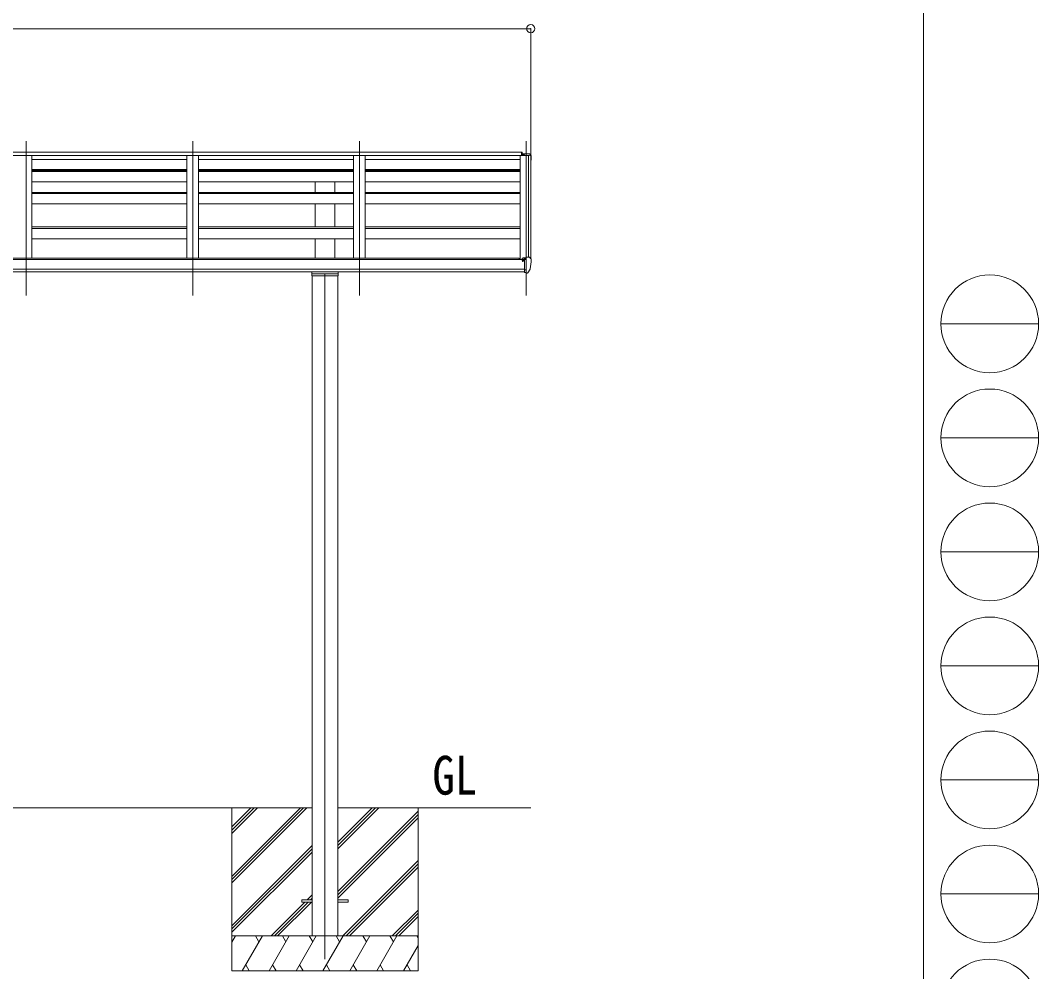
# Model space of a CAD drawing. Units: millimetres at full size, sheet at 1:35; details may follow other scales. Extents: x -9783 to 9892, y -6828 to 6752.
# Drawn here: x 5517 to 9892, y -4047 to 41 of the extents above; entities that cross this region are included whole.
import ezdxf
from ezdxf.enums import TextEntityAlignment as Align

# ---------------------------------------------------------------- set-up
doc = ezdxf.new("R2010")
doc.units = ezdxf.units.MM
doc.header["$LTSCALE"] = 35
doc.header["$PDMODE"] = 32
doc.header["$PDSIZE"] = 35
for name, color, linetype, lineweight in [('0-0_0', 7, 'Continuous', 9), ('0-1_本体', 4, 'Continuous', 9), ('0-2_部品', 7, 'Continuous', 9), ('0-8_PARTS2', 2, 'Continuous', 9), ('0-A_寸法', 6, 'Continuous', 9), ('F-0_240', 7, 'Continuous', 9)]:
    doc.layers.add(name, color=color, linetype=linetype, lineweight=lineweight)
doc.styles.add('ＭＳ ゴシック', font='')
doc.styles.get('ＭＳ ゴシック').set_extended_font_data('MS Gothic')

msp = doc.modelspace()

# ---------------------------------------------------------------- linework, layer by layer
at = {"layer": '0-0_0'}
for p, q in [((4880.85, -3343.17), (6770.85, -3343.17)), ((6425.85, -3343.17), (6425.85, -4043.17)), ((6425.85, -3637.35), (6720.03, -3343.17)), ((6425.85, -3651.49), (6734.17, -3343.17)), ((6425.85, -3665.63), (6748.31, -3343.17)), ((6425.85, -3453.5), (6536.18, -3343.17)), ((6425.85, -3439.36), (6522.04, -3343.17)), ((6425.85, -3425.22), (6507.9, -3343.17)), ((6880.85, -3343.17), (7709.85, -3343.17)), ((6880.85, -3519), (7056.68, -3343.17)), ((6880.85, -3504.86), (7042.54, -3343.17)), ((6880.85, -3490.72), (7028.4, -3343.17)), ((6880.85, -3702.85), (7225.85, -3357.85)), ((7225.85, -3343.17), (7225.85, -4043.17)), ((6880.85, -3716.99), (7225.85, -3371.99)), ((6880.85, -3731.13), (7225.85, -3386.14)), ((6425.85, -3849.48), (6770.85, -3504.48)), ((6425.85, -3863.62), (6770.85, -3518.63)), ((6425.85, -3877.77), (6770.85, -3532.77)), ((6902.66, -3893.17), (7225.85, -3569.98)), ((6916.8, -3893.17), (7225.85, -3584.12)), ((6930.94, -3893.17), (7225.85, -3598.27)), ((6748.79, -3738.67), (6770.85, -3716.61)), ((6594.29, -3893.17), (6739.79, -3747.67)), ((6608.43, -3893.17), (6753.93, -3747.67)), ((6622.58, -3893.17), (6768.08, -3747.67)), ((6762.93, -3738.67), (6770.85, -3730.76)), ((7114.79, -3893.17), (7225.85, -3782.11)), ((7128.93, -3893.17), (7225.85, -3796.26)), ((7143.08, -3893.17), (7225.85, -3810.4)), ((7225.85, -3893.17), (6425.85, -3893.17)), ((6425.85, -3920.67), (6441.73, -3893.17)), ((6470.6, -4043.17), (6557.2, -3893.17)), ((6542.2, -3919.15), (6527.2, -3893.17)), ((6586.07, -4043.17), (6672.67, -3893.17)), ((6657.67, -3919.15), (6642.67, -3893.17)), ((6701.54, -4043.17), (6788.14, -3893.17)), ((6773.14, -3919.15), (6758.14, -3893.17)), ((6817.01, -4043.17), (6903.61, -3893.17)), ((6888.61, -3919.15), (6873.61, -3893.17)), ((6932.48, -4043.17), (7019.08, -3893.17)), ((7004.08, -3919.15), (6989.08, -3893.17)), ((7047.95, -4043.17), (7134.55, -3893.17)), ((7104.55, -3893.17), (7119.55, -3919.15)), ((7220.02, -3893.17), (7225.85, -3903.27)), ((7163.42, -4043.17), (7225.85, -3935.03)), ((6485.6, -4017.19), (6500.59, -4043.17)), ((6601.07, -4017.19), (6616.06, -4043.17)), ((6716.54, -4017.19), (6731.54, -4043.17)), ((6832.01, -4017.19), (6847.01, -4043.17)), ((6947.48, -4017.19), (6962.47, -4043.17)), ((7062.95, -4017.19), (7077.94, -4043.17)), ((7178.42, -4017.19), (7193.41, -4043.17)), ((6425.85, -4043.17), (7225.85, -4043.17))]:
    msp.add_line(p, q, dxfattribs=at)
at = {"layer": '0-1_本体'}
for p, q in [((7672.85, -540.11), (1981.35, -540.11)), ((5516.85, -540.11), (5566.85, -540.11)), ((5566.85, -540.11), (5566.85, -980.42)), ((5566.85, -556.65), (6232.85, -556.65)), ((6232.85, -540.11), (6232.85, -980.42)), ((6232.85, -540.11), (6282.85, -540.11)), ((6282.85, -540.11), (6282.85, -980.42)), ((6282.85, -556.65), (6948.85, -556.65)), ((6948.85, -540.11), (6948.85, -980.42)), ((6948.85, -540.11), (6998.85, -540.11)), ((6998.85, -540.11), (6998.85, -980.42)), ((6998.85, -556.65), (7664.85, -556.65)), ((7664.85, -540.11), (7664.85, -986.84)), ((7670.35, -525.66), (7670.35, -540.11)), ((7700.77, -540.31), (7700.15, -541.93)), ((7700.85, -540.2), (7700.85, -976.99)), ((7708.9, -540.53), (7701.07, -540.12)), ((7709.84, -541.42), (7709.85, -983.53)), ((5566.85, -600.23), (6232.85, -600.23)), ((5566.85, -602.6), (6232.85, -602.6)), ((6232.85, -605.56), (5566.85, -605.56)), ((6232.85, -608.23), (5566.85, -608.23)), ((6282.85, -600.23), (6948.85, -600.23)), ((6282.85, -602.6), (6948.85, -602.6)), ((6948.85, -605.56), (6282.85, -605.56)), ((6948.85, -608.23), (6282.85, -608.23)), ((6783.35, -605.56), (6783.35, -602.6)), ((6868.35, -605.56), (6868.35, -602.6)), ((6998.85, -600.23), (7664.85, -600.23)), ((6998.85, -602.72), (7664.85, -602.72)), ((7664.85, -605.56), (6998.85, -605.56)), ((7664.85, -608.23), (6998.85, -608.23)), ((6232.85, -653), (5566.85, -653)), ((6948.85, -653), (6282.85, -653)), ((6783.35, -698.42), (6783.35, -653)), ((6868.35, -698.42), (6868.35, -653)), ((7664.85, -653), (6998.85, -653)), ((6232.85, -698.42), (5566.85, -698.42)), ((6948.85, -698.42), (6282.85, -698.42)), ((7664.85, -698.42), (6998.85, -698.42)), ((6232.85, -703.29), (5566.85, -703.29)), ((6948.85, -703.29), (6282.85, -703.29)), ((7664.85, -703.29), (6998.85, -703.29)), ((6232.85, -747.56), (5566.85, -747.56)), ((6948.85, -747.56), (6282.85, -747.56)), ((6783.35, -846.66), (6783.35, -747.56)), ((6868.35, -846.66), (6868.35, -747.56)), ((7664.85, -747.56), (6998.85, -747.56)), ((6232.85, -846.66), (5566.85, -846.66)), ((6232.85, -853.51), (5566.85, -853.51)), ((6948.85, -846.66), (6282.85, -846.66)), ((6948.85, -853.51), (6282.85, -853.51)), ((7664.85, -846.66), (6998.85, -846.66)), ((7664.85, -853.51), (6998.85, -853.51)), ((6232.85, -897.11), (5566.85, -897.11)), ((6948.85, -897.11), (6282.85, -897.11)), ((6783.35, -980.42), (6783.35, -897.11)), ((6868.35, -980.42), (6868.35, -897.11)), ((7664.85, -897.11), (6998.85, -897.11)), ((1968.35, -986.84), (7683.35, -986.84)), ((1991.85, -980.42), (7659.85, -980.42)), ((7659.85, -980.42), (7659.85, -986.84)), ((7683.35, -1028.35), (1968.35, -1028.35)), ((7683.35, -1040.26), (1968.35, -1040.26)), ((6770.85, -1057.19), (6770.85, -3893.21)), ((6880.85, -1057.19), (6880.85, -3893.21))]:
    msp.add_line(p, q, dxfattribs=at)
for points in [[(7670.35, -525.66), (1981.35, -525.66), (1981.35, -540.11)], [(7700.15, -976.99), (7700.15, -540.11), (7664.85, -540.11)]]:
    msp.add_lwpolyline(points, dxfattribs=at)
msp.add_circle((7675.88, -991.49), 3, dxfattribs=at)
for centre, radius, start, end in [((7701.05, -540.42), 0.301, 87.13321, 158.93673), ((7708.85, -541.53), 1, 6.23034, 87)]:
    msp.add_arc(centre, radius, start, end, dxfattribs=at)
at = {"layer": '0-2_部品', "color": 4}
for p, q in [((7672.85, -525.66), (7670.35, -525.66)), ((7671.85, -525.66), (7671.85, -540.11)), ((7672.85, -525.66), (7672.85, -540.11)), ((7683.35, -532.03), (7673.35, -532.12)), ((7673.35, -537.22), (7673.35, -532.12)), ((7673.35, -537.22), (7683.35, -537.22)), ((7701.85, -532.03), (7683.35, -532.03)), ((7683.35, -540.11), (7683.35, -537.22)), ((7689.85, -540.11), (7689.85, -532.03)), ((7701.85, -532.03), (7704.19, -532.18)), ((7704.94, -532.6), (7709.01, -538.41)), ((7711.85, -541.4), (7711.85, -542.03)), ((7673.35, -982.44), (7673.35, -986.42)), ((7688.35, -981.28), (7674.35, -981.34)), ((7677.85, -981.32), (7677.85, -979.42)), ((7678.35, -991.51), (7678.05, -991.51)), ((7678.88, -991.51), (7678.35, -991.51)), ((7678.68, -979.01), (7688.35, -978.29)), ((7683.35, -986.33), (7689.85, -985.93)), ((7688.35, -977.51), (7689.85, -977.51)), ((7688.35, -977.51), (7688.35, -983.68)), ((7689.85, -1045.09), (7689.85, -976.59)), ((7704.94, -977.16), (7709.01, -982.97)), ((7711.85, -985.96), (7711.85, -986.59)), ((6771.85, -1047.89), (6879.85, -1047.89)), ((7683.35, -1041.89), (7688.85, -1041.89)), ((7689.35, -1042.89), (7688.85, -1041.89)), ((7689.85, -1042.89), (7689.35, -1042.89)), ((7691.35, -1045), (7689.85, -1045.09)), ((7691.35, -1045), (7695.06, -1044.77)), ((7697.48, -1043.28), (7707.22, -1027.9)), ((6725.85, -3738.67), (6725.85, -3747.67)), ((6770.85, -3738.67), (6725.85, -3738.67)), ((6770.85, -3747.67), (6725.85, -3747.67)), ((6925.85, -3738.67), (6880.85, -3738.67)), ((6925.85, -3747.67), (6880.85, -3747.67)), ((6925.85, -3738.67), (6925.85, -3747.67))]:
    msp.add_line(p, q, dxfattribs=at)
for points in [[(7673.35, -989.89), (7673.35, -991.51), (7672.88, -991.51)], [(7678.05, -990.32), (7678.05, -991.51), (7673.35, -991.51)], [(7678.68, -979.01), (7678.51, -979.03), (7678.35, -979.06), (7678.21, -979.1), (7678.09, -979.15), (7677.99, -979.21), (7677.91, -979.28), (7677.87, -979.35), (7677.85, -979.42)], [(7683.35, -1041.89), (7683.35, -983.68), (7688.35, -983.68)], [(7689.85, -976.59), (7701.85, -976.59), (7704.18, -976.74)], [(6882.85, -1040.21), (6882.85, -1057.14), (6768.85, -1057.14), (6768.85, -1040.21)], [(7689.85, -1031.2), (7686.69, -1030.8), (7683.35, -1030.37)]]:
    msp.add_lwpolyline(points, dxfattribs=at)
for centre, radius, start, end in [((7704.12, -533.17), 1, 35, 86.5), ((7708.85, -541.4), 3, 0, 87), ((7509.85, -542.03), 202, 351.91451, 0), ((7675.85, -991.51), 2.5, 28.35764, 180), ((7675.85, -991.51), 2.5, 0, 28.35764), ((7704.12, -977.73), 1, 35, 86.5), ((7519.36, -986.59), 192.49, 347.8767, 359.9992), ((7708.85, -985.96), 3, 0, 87), ((7694.88, -1041.78), 3, 273.5, 330), ((7704.62, -1026.4), 3, 330, 348.16652)]:
    msp.add_arc(centre, radius, start, end, dxfattribs=at)
msp.add_ellipse((7674.35, -982.44), major_axis=(0.02, 1.1), ratio=0.906239, start_param=0.0206394, end_param=1.5914357, dxfattribs=at)
at = {"layer": '0-8_PARTS2'}
for p, q in [((5541.85, -1140.83), (5541.85, -478.3)), ((6257.85, -1140.83), (6257.85, -478.3)), ((6973.85, -1140.83), (6973.85, -478.3)), ((7689.85, -1140.83), (7689.85, -478.3)), ((6825.85, -1047.03), (6825.85, -3993.17))]:
    msp.add_line(p, q, dxfattribs=at)
at = {"layer": '0-A_寸法'}
for p, q in [((1941.86, 5.19), (7709.85, 5.19)), ((7709.85, 5.19), (7709.85, -540.44))]:
    msp.add_line(p, q, dxfattribs=at)
msp.add_point((7709.85, 5.19), dxfattribs=at)
at = {"layer": 'F-0_240', "color": 5}
msp.add_line((9396.97, 6751.9), (9396.97, -6828.1), dxfattribs=at)
at = {"layer": 'F-0_240', "color": 4}
for p, q in [((9471.77, -1263.1), (9891.77, -1263.1)), ((9471.77, -1753.1), (9891.77, -1753.1)), ((9471.77, -2243.1), (9891.77, -2243.1)), ((9471.77, -2733.1), (9891.77, -2733.1)), ((9471.77, -3223.1), (9891.77, -3223.1)), ((9471.77, -3713.1), (9891.77, -3713.1))]:
    msp.add_line(p, q, dxfattribs=at)
for centre in [(9681.77, -1263.1), (9681.77, -1753.1), (9681.77, -2243.1), (9681.77, -2733.1), (9681.77, -3223.1), (9681.77, -3713.1), (9681.77, -4203.1)]:
    msp.add_circle(centre, 210, dxfattribs=at)

# ---------------------------------------------------------------- texts
at = {"layer": '0-0_0', "style": 'ＭＳ ゴシック', "width": 0.85}
msp.add_text('GL', height=166.8, dxfattribs=at).set_placement((7287.06, -3336.23), align=Align.BOTTOM_LEFT)

doc.saveas('drawing.dxf')
